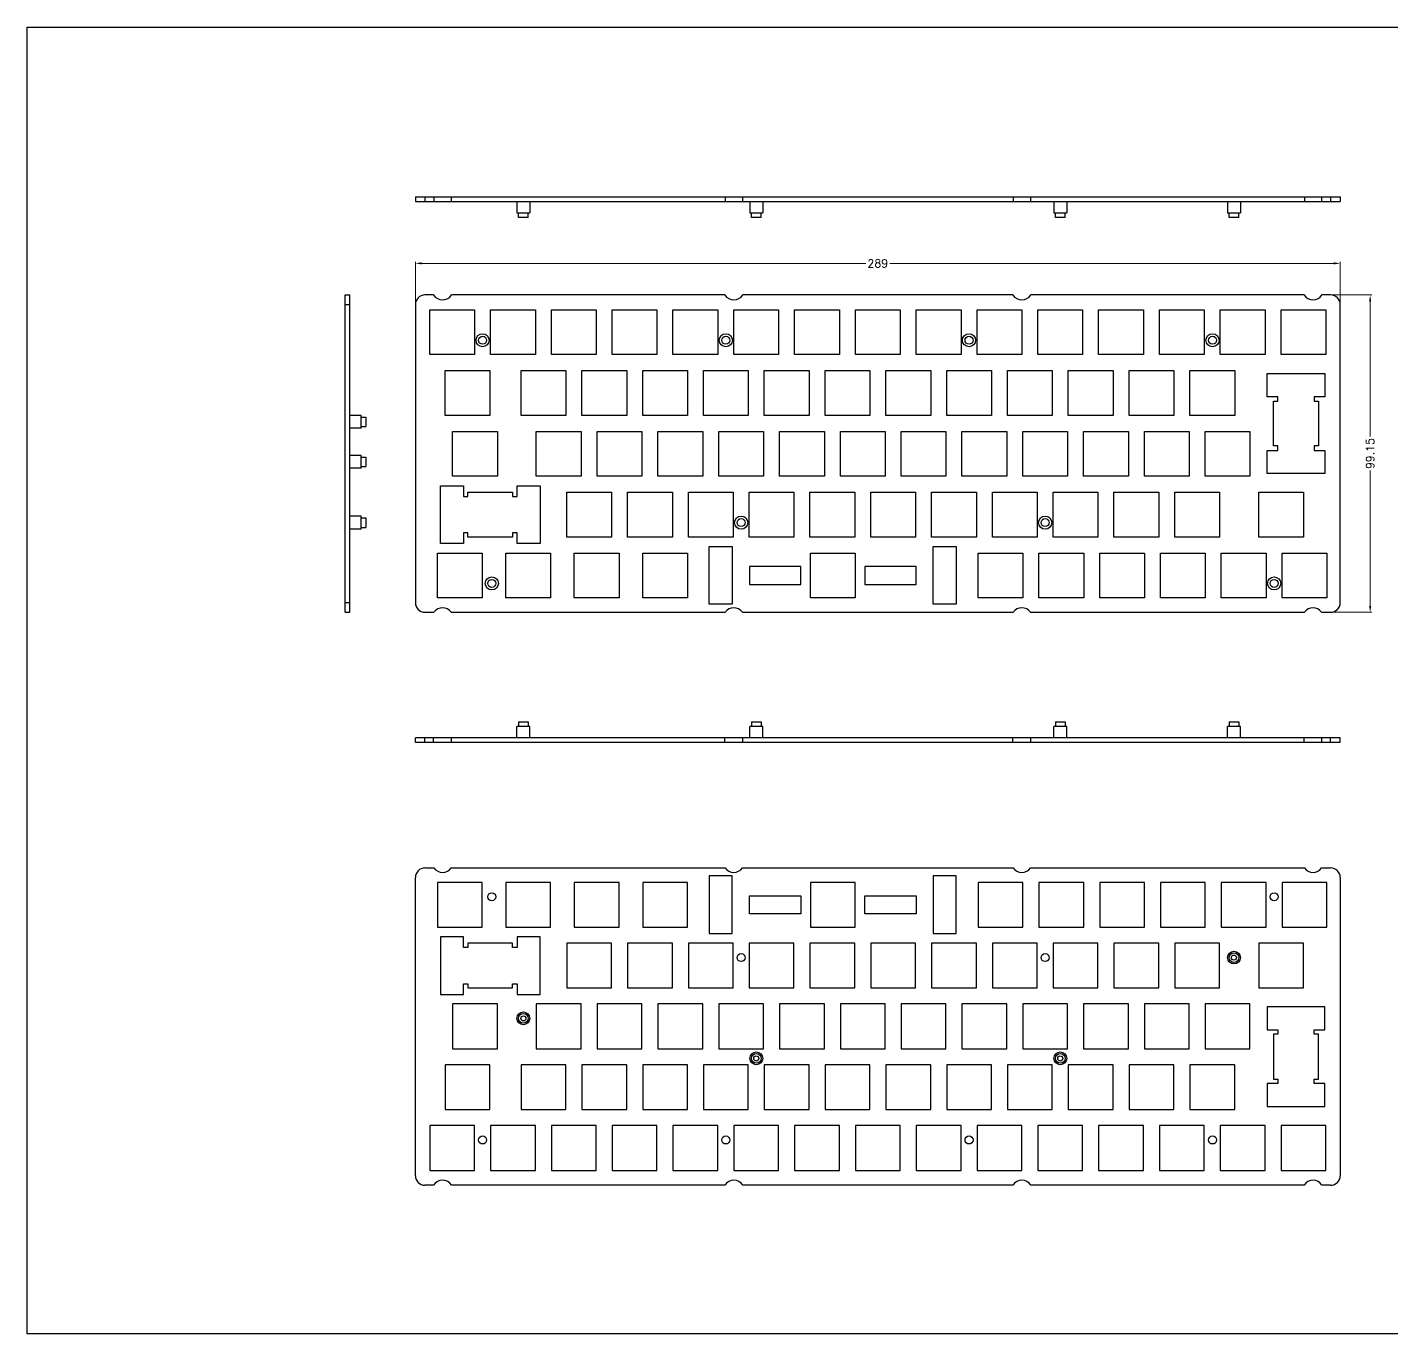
# Model space of a CAD drawing. Header units: millimetres. Extents: x 1341 to 3576, y -414 to 1667.
# Drawn here: x 2232.8 to 2659.2, y -134.3 to 274 of the extents above; entities that cross this region are included whole.
import ezdxf

# ---------------------------------------------------------------- set-up
doc = ezdxf.new("R2010")
doc.units = ezdxf.units.MM
doc.layers.add('dim', color=82, linetype='Continuous', lineweight=9)
doc.styles.add('ROMANC', font='romanc.shx', dxfattribs={"bigfont": 'gbcbig.shx'})
doc.dimstyles.new('YanXiu', dxfattribs={"dimtxt": 2.5, "dimasz": 2.2, "dimexe": 0.66, "dimexo": 0.66, "dimgap": 0.66, "dimtad": 0, "dimdsep": 46, "dimtxsty": 'ROMANC', "dimcen": 0, "dimclrd": 256, "dimclre": 131, "dimclrt": 42, "dimazin": 2, "dimtfac": 1, "dimtofl": 0, "dimtmove": 0, "dimatfit": 3, "dimfxl": 1, "dimlwd": 5, "dimlwe": 5, "dimarcsym": 0})

# ---------------------------------------------------------------- blocks, each defined once
blk = doc.blocks.new('*D22')
at = {"layer": 'Defpoints', "color": 0}
for p in [(2643.11, 200.22), (2354.11, 187.34), (2643.11, 187.34)]:
    blk.add_point(p, dxfattribs=at)
at = {"layer": 'dim', "color": 131, "lineweight": 5}
for p, q in [((2354.11, 187.84), (2354.11, 200.72)), ((2643.11, 187.84), (2643.11, 200.72))]:
    blk.add_line(p, q, dxfattribs=at)
at = {"layer": 'dim', "lineweight": 5}
for p, q in [((2356.11, 200.22), (2494.9, 200.22)), ((2641.11, 200.22), (2502.33, 200.22))]:
    blk.add_line(p, q, dxfattribs=at)
at = {"layer": 'dim'}
for points in [[(2356.11, 200.55), (2356.11, 199.89), (2354.11, 200.22)], [(2641.11, 200.55), (2641.11, 199.89), (2643.11, 200.22)]]:
    blk.add_solid(points, dxfattribs=at)
at = {"layer": 'dim', "color": 42, "insert": (2498.61, 200.22), "char_height": 2.5, "attachment_point": 5, "style": 'ROMANC'}
blk.add_mtext('289', dxfattribs=at)
blk = doc.blocks.new('*D23')
at = {"layer": 'Defpoints', "color": 0}
for p in [(2640.11, 190.34), (2640.11, 91.19), (2652.47, 91.19)]:
    blk.add_point(p, dxfattribs=at)
at = {"layer": 'dim', "color": 131, "lineweight": 5}
for p, q in [((2640.61, 190.34), (2652.97, 190.34)), ((2640.61, 91.19), (2652.97, 91.19))]:
    blk.add_line(p, q, dxfattribs=at)
at = {"layer": 'dim', "lineweight": 5}
for p, q in [((2652.47, 188.34), (2652.47, 146.09)), ((2652.47, 93.19), (2652.47, 135.45))]:
    blk.add_line(p, q, dxfattribs=at)
at = {"layer": 'dim'}
for points in [[(2652.13, 188.34), (2652.8, 188.34), (2652.47, 190.34)], [(2652.13, 93.19), (2652.8, 93.19), (2652.47, 91.19)]]:
    blk.add_solid(points, dxfattribs=at)
at = {"layer": 'dim', "color": 42, "insert": (2652.47, 140.77), "char_height": 2.5, "attachment_point": 5, "rotation": 90, "style": 'ROMANC'}
blk.add_mtext('99.15', dxfattribs=at)

msp = doc.modelspace()

# ---------------------------------------------------------------- linework, layer by layer
at = {"color": 7, "linetype": 'Continuous'}
for p, q in [((2354.114, 221.001), (2354.114, 219.501)), ((2354.114, 221.001), (2643.114, 221.001)), ((2354.114, 219.501), (2643.114, 219.501)), ((2357.114, 221.001), (2357.114, 219.501)), ((2359.916, 221.001), (2359.916, 219.501)), ((2365.313, 221.001), (2365.313, 219.501)), ((2385.859, 219.501), (2385.859, 216.001)), ((2389.859, 219.501), (2389.859, 216.001)), ((2450.916, 221.001), (2450.916, 219.501)), ((2456.313, 221.001), (2456.313, 219.501)), ((2458.644, 219.501), (2458.644, 216.001)), ((2462.644, 219.501), (2462.644, 216.001)), ((2540.916, 221.001), (2540.916, 219.501)), ((2546.313, 221.001), (2546.313, 219.501)), ((2553.644, 219.501), (2553.644, 216.001)), ((2557.644, 219.501), (2557.644, 216.001)), ((2607.909, 219.501), (2607.909, 216.001)), ((2611.909, 219.501), (2611.909, 216.001)), ((2631.916, 221.001), (2631.916, 219.501)), ((2637.313, 221.001), (2637.313, 219.501)), ((2640.114, 221.001), (2640.114, 219.501)), ((2643.114, 221.001), (2643.114, 219.501)), ((2385.859, 216.001), (2389.859, 216.001)), ((2386.359, 214.501), (2386.359, 216.001)), ((2389.359, 214.501), (2386.359, 214.501)), ((2389.359, 214.501), (2389.359, 216.001)), ((2458.644, 216.001), (2462.644, 216.001)), ((2459.144, 214.501), (2459.144, 216.001)), ((2462.144, 214.501), (2459.144, 214.501)), ((2462.144, 214.501), (2462.144, 216.001)), ((2553.644, 216.001), (2557.644, 216.001)), ((2554.144, 214.501), (2554.144, 216.001)), ((2557.144, 214.501), (2554.144, 214.501)), ((2557.144, 214.501), (2557.144, 216.001)), ((2607.909, 216.001), (2611.909, 216.001)), ((2608.409, 214.501), (2608.409, 216.001)), ((2611.409, 214.501), (2608.409, 214.501)), ((2611.409, 214.501), (2611.409, 216.001)), ((2332.134, 91.193), (2332.134, 190.343)), ((2332.134, 190.343), (2333.634, 190.343)), ((2333.634, 91.193), (2333.634, 190.343)), ((2359.817, 190.343), (2357.114, 190.343)), ((2450.817, 190.343), (2365.412, 190.343)), ((2540.817, 190.343), (2456.412, 190.343)), ((2631.817, 190.343), (2546.412, 190.343)), ((2640.114, 190.343), (2637.412, 190.343)), ((2332.134, 187.343), (2333.634, 187.343)), ((2354.114, 187.343), (2354.114, 94.193)), ((2358.614, 171.693), (2358.614, 185.693)), ((2358.614, 185.693), (2372.614, 185.693)), ((2372.614, 185.693), (2372.614, 171.693)), ((2377.614, 171.693), (2377.614, 185.693)), ((2377.614, 185.693), (2391.614, 185.693)), ((2391.614, 185.693), (2391.614, 171.693)), ((2396.614, 171.693), (2396.614, 185.693)), ((2396.614, 185.693), (2410.614, 185.693)), ((2410.614, 185.693), (2410.614, 171.693)), ((2415.614, 171.693), (2415.614, 185.693)), ((2415.614, 185.693), (2429.614, 185.693)), ((2429.614, 185.693), (2429.614, 171.693)), ((2434.614, 171.693), (2434.614, 185.693)), ((2434.614, 185.693), (2448.614, 185.693)), ((2448.614, 185.693), (2448.614, 171.693)), ((2453.614, 171.693), (2453.614, 185.693)), ((2453.614, 185.693), (2467.614, 185.693)), ((2467.614, 185.693), (2467.614, 171.693)), ((2472.614, 171.693), (2472.614, 185.693)), ((2472.614, 185.693), (2486.614, 185.693)), ((2486.614, 185.693), (2486.614, 171.693)), ((2491.614, 171.693), (2491.614, 185.693)), ((2491.614, 185.693), (2505.614, 185.693)), ((2505.614, 185.693), (2505.614, 171.693)), ((2510.614, 171.693), (2510.614, 185.693)), ((2510.614, 185.693), (2524.614, 185.693)), ((2524.614, 185.693), (2524.614, 171.693)), ((2529.614, 171.693), (2529.614, 185.693)), ((2529.614, 185.693), (2543.614, 185.693)), ((2543.614, 185.693), (2543.614, 171.693)), ((2548.614, 171.693), (2548.614, 185.693)), ((2548.614, 185.693), (2562.614, 185.693)), ((2562.614, 185.693), (2562.614, 171.693)), ((2567.614, 185.693), (2581.614, 185.693)), ((2567.614, 171.693), (2567.614, 185.693)), ((2581.614, 185.693), (2581.614, 171.693)), ((2586.614, 185.693), (2600.614, 185.693)), ((2586.614, 171.693), (2586.614, 185.693)), ((2600.614, 185.693), (2600.614, 171.693)), ((2605.614, 185.693), (2619.614, 185.693)), ((2605.614, 171.693), (2605.614, 185.693)), ((2619.614, 185.693), (2619.614, 171.693)), ((2624.614, 185.693), (2638.614, 185.693)), ((2624.614, 171.693), (2624.614, 185.693)), ((2638.614, 185.693), (2638.614, 171.693)), ((2643.114, 94.193), (2643.114, 187.343)), ((2372.614, 171.693), (2358.614, 171.693)), ((2391.614, 171.693), (2377.614, 171.693)), ((2410.614, 171.693), (2396.614, 171.693)), ((2429.614, 171.693), (2415.614, 171.693)), ((2448.614, 171.693), (2434.614, 171.693)), ((2467.614, 171.693), (2453.614, 171.693)), ((2486.614, 171.693), (2472.614, 171.693)), ((2505.614, 171.693), (2491.614, 171.693)), ((2524.614, 171.693), (2510.614, 171.693)), ((2543.614, 171.693), (2529.614, 171.693)), ((2562.614, 171.693), (2548.614, 171.693)), ((2581.614, 171.693), (2567.614, 171.693)), ((2600.614, 171.693), (2586.614, 171.693)), ((2619.614, 171.693), (2605.614, 171.693)), ((2638.614, 171.693), (2624.614, 171.693)), ((2363.379, 152.693), (2363.379, 166.693)), ((2363.379, 166.693), (2377.379, 166.693)), ((2377.379, 166.693), (2377.379, 152.693)), ((2387.144, 152.693), (2387.144, 166.693)), ((2387.144, 166.693), (2401.144, 166.693)), ((2401.144, 166.693), (2401.144, 152.693)), ((2406.144, 152.693), (2406.144, 166.693)), ((2406.144, 166.693), (2420.144, 166.693)), ((2420.144, 166.693), (2420.144, 152.693)), ((2425.144, 152.693), (2425.144, 166.693)), ((2425.144, 166.693), (2439.144, 166.693)), ((2439.144, 166.693), (2439.144, 152.693)), ((2444.144, 152.693), (2444.144, 166.693)), ((2444.144, 166.693), (2458.144, 166.693)), ((2458.144, 166.693), (2458.144, 152.693)), ((2463.144, 152.693), (2463.144, 166.693)), ((2463.144, 166.693), (2477.144, 166.693)), ((2477.144, 166.693), (2477.144, 152.693)), ((2482.144, 152.693), (2482.144, 166.693)), ((2482.144, 166.693), (2496.144, 166.693)), ((2496.144, 166.693), (2496.144, 152.693)), ((2501.144, 152.693), (2501.144, 166.693)), ((2501.144, 166.693), (2515.144, 166.693)), ((2515.144, 166.693), (2515.144, 152.693)), ((2520.144, 152.693), (2520.144, 166.693)), ((2520.144, 166.693), (2534.144, 166.693)), ((2534.144, 166.693), (2534.144, 152.693)), ((2539.144, 166.693), (2553.144, 166.693)), ((2539.144, 152.693), (2539.144, 166.693)), ((2553.144, 166.693), (2553.144, 152.693)), ((2558.144, 166.693), (2572.144, 166.693)), ((2558.144, 152.693), (2558.144, 166.693)), ((2572.144, 166.693), (2572.144, 152.693)), ((2577.144, 166.693), (2591.144, 166.693)), ((2577.144, 152.693), (2577.144, 166.693)), ((2591.144, 166.693), (2591.144, 152.693)), ((2596.144, 166.693), (2610.144, 166.693)), ((2596.144, 152.693), (2596.144, 166.693)), ((2610.144, 166.693), (2610.144, 152.693)), ((2620.299, 165.753), (2638.299, 165.753)), ((2620.299, 158.553), (2620.299, 165.753)), ((2638.299, 165.753), (2638.299, 158.553)), ((2623.599, 158.553), (2620.299, 158.553)), ((2623.599, 157.153), (2623.599, 158.553)), ((2638.299, 158.553), (2634.999, 158.553)), ((2634.999, 158.553), (2634.999, 157.153)), ((2622.299, 157.153), (2623.599, 157.153)), ((2622.299, 143.153), (2622.299, 157.153)), ((2634.999, 157.153), (2636.299, 157.153)), ((2636.299, 157.153), (2636.299, 143.153)), ((2337.134, 152.693), (2333.634, 152.693)), ((2337.134, 148.694), (2337.134, 152.693)), ((2337.134, 152.193), (2338.634, 152.193)), ((2338.634, 152.193), (2338.634, 149.193)), ((2377.379, 152.693), (2363.379, 152.693)), ((2401.144, 152.693), (2387.144, 152.693)), ((2420.144, 152.693), (2406.144, 152.693)), ((2439.144, 152.693), (2425.144, 152.693)), ((2458.144, 152.693), (2444.144, 152.693)), ((2477.144, 152.693), (2463.144, 152.693)), ((2496.144, 152.693), (2482.144, 152.693)), ((2515.144, 152.693), (2501.144, 152.693)), ((2534.144, 152.693), (2520.144, 152.693)), ((2553.144, 152.693), (2539.144, 152.693)), ((2572.144, 152.693), (2558.144, 152.693)), ((2591.144, 152.693), (2577.144, 152.693)), ((2610.144, 152.693), (2596.144, 152.693)), ((2337.134, 148.693), (2333.634, 148.693)), ((2337.134, 149.193), (2338.634, 149.193)), ((2365.764, 133.693), (2365.764, 147.693)), ((2365.764, 147.693), (2379.764, 147.693)), ((2379.764, 147.693), (2379.764, 133.693)), ((2391.909, 133.693), (2391.909, 147.693)), ((2391.909, 147.693), (2405.909, 147.693)), ((2405.909, 147.693), (2405.909, 133.693)), ((2410.909, 133.693), (2410.909, 147.693)), ((2410.909, 147.693), (2424.909, 147.693)), ((2424.909, 147.693), (2424.909, 133.693)), ((2429.909, 133.693), (2429.909, 147.693)), ((2429.909, 147.693), (2443.909, 147.693)), ((2443.909, 147.693), (2443.909, 133.693)), ((2448.909, 133.693), (2448.909, 147.693)), ((2448.909, 147.693), (2462.909, 147.693)), ((2462.909, 147.693), (2462.909, 133.693)), ((2467.909, 133.693), (2467.909, 147.693)), ((2467.909, 147.693), (2481.909, 147.693)), ((2481.909, 147.693), (2481.909, 133.693)), ((2486.909, 133.693), (2486.909, 147.693)), ((2486.909, 147.693), (2500.909, 147.693)), ((2500.909, 147.693), (2500.909, 133.693)), ((2505.909, 133.693), (2505.909, 147.693)), ((2505.909, 147.693), (2519.909, 147.693)), ((2519.909, 147.693), (2519.909, 133.693)), ((2524.909, 147.693), (2538.909, 147.693)), ((2524.909, 133.693), (2524.909, 147.693)), ((2538.909, 147.693), (2538.909, 133.693)), ((2543.909, 147.693), (2557.909, 147.693)), ((2543.909, 133.693), (2543.909, 147.693)), ((2557.909, 147.693), (2557.909, 133.693)), ((2562.909, 147.693), (2576.909, 147.693)), ((2562.909, 133.693), (2562.909, 147.693)), ((2576.909, 147.693), (2576.909, 133.693)), ((2581.909, 147.693), (2595.909, 147.693)), ((2581.909, 133.693), (2581.909, 147.693)), ((2595.909, 147.693), (2595.909, 133.693)), ((2600.909, 147.693), (2614.909, 147.693)), ((2600.909, 133.693), (2600.909, 147.693)), ((2614.909, 147.693), (2614.909, 133.693)), ((2620.299, 141.753), (2623.599, 141.753)), ((2620.299, 134.553), (2620.299, 141.753)), ((2623.599, 143.153), (2622.299, 143.153)), ((2623.599, 141.753), (2623.599, 143.153)), ((2636.299, 143.153), (2634.999, 143.153)), ((2634.999, 143.153), (2634.999, 141.753)), ((2634.999, 141.753), (2638.299, 141.753)), ((2638.299, 141.753), (2638.299, 134.553)), ((2337.134, 140.193), (2333.634, 140.193)), ((2337.134, 136.194), (2337.134, 140.193)), ((2337.134, 139.693), (2338.634, 139.693)), ((2337.134, 136.693), (2338.634, 136.693)), ((2338.634, 139.693), (2338.634, 136.693)), ((2337.134, 136.193), (2333.634, 136.193)), ((2379.764, 133.693), (2365.764, 133.693)), ((2405.909, 133.693), (2391.909, 133.693)), ((2424.909, 133.693), (2410.909, 133.693)), ((2443.909, 133.693), (2429.909, 133.693)), ((2462.909, 133.693), (2448.909, 133.693)), ((2481.909, 133.693), (2467.909, 133.693)), ((2500.909, 133.693), (2486.909, 133.693)), ((2519.909, 133.693), (2505.909, 133.693)), ((2538.909, 133.693), (2524.909, 133.693)), ((2557.909, 133.693), (2543.909, 133.693)), ((2576.909, 133.693), (2562.909, 133.693)), ((2595.909, 133.693), (2581.909, 133.693)), ((2614.909, 133.693), (2600.909, 133.693)), ((2638.299, 134.553), (2620.299, 134.553)), ((2361.914, 112.693), (2361.914, 130.693)), ((2361.914, 130.693), (2369.114, 130.693)), ((2369.114, 130.693), (2369.114, 127.393)), ((2370.514, 127.393), (2370.514, 128.693)), ((2370.514, 128.693), (2384.514, 128.693)), ((2384.514, 128.693), (2384.514, 127.393)), ((2385.914, 127.393), (2385.914, 130.693)), ((2385.914, 130.693), (2393.114, 130.693)), ((2393.114, 130.693), (2393.114, 112.693)), ((2401.419, 114.693), (2401.419, 128.693)), ((2401.419, 128.693), (2415.419, 128.693)), ((2415.419, 128.693), (2415.419, 114.693)), ((2420.419, 114.693), (2420.419, 128.693)), ((2420.419, 128.693), (2434.419, 128.693)), ((2434.419, 128.693), (2434.419, 114.693)), ((2439.419, 114.693), (2439.419, 128.693)), ((2439.419, 128.693), (2453.419, 128.693)), ((2453.419, 128.693), (2453.419, 114.693)), ((2458.419, 114.693), (2458.419, 128.693)), ((2458.419, 128.693), (2472.419, 128.693)), ((2472.419, 128.693), (2472.419, 114.693)), ((2477.419, 114.693), (2477.419, 128.693)), ((2477.419, 128.693), (2491.419, 128.693)), ((2491.419, 128.693), (2491.419, 114.693)), ((2496.419, 128.693), (2510.419, 128.693)), ((2496.419, 114.693), (2496.419, 128.693)), ((2510.419, 128.693), (2510.419, 114.693)), ((2515.419, 128.693), (2529.419, 128.693)), ((2515.419, 114.693), (2515.419, 128.693)), ((2529.419, 128.693), (2529.419, 114.693)), ((2534.419, 128.693), (2548.419, 128.693)), ((2534.419, 114.693), (2534.419, 128.693)), ((2548.419, 128.693), (2548.419, 114.693)), ((2553.419, 128.693), (2567.419, 128.693)), ((2553.419, 114.693), (2553.419, 128.693)), ((2567.419, 128.693), (2567.419, 114.693)), ((2572.419, 128.693), (2586.419, 128.693)), ((2572.419, 114.693), (2572.419, 128.693)), ((2586.419, 128.693), (2586.419, 114.693)), ((2591.419, 128.693), (2605.419, 128.693)), ((2591.419, 114.693), (2591.419, 128.693)), ((2605.419, 128.693), (2605.419, 114.693)), ((2617.669, 128.693), (2631.669, 128.693)), ((2617.669, 114.693), (2617.669, 128.693)), ((2631.669, 128.693), (2631.669, 114.693)), ((2369.114, 127.393), (2370.514, 127.393)), ((2384.514, 127.393), (2385.914, 127.393)), ((2337.134, 121.193), (2333.634, 121.193)), ((2337.134, 117.194), (2337.134, 121.193)), ((2337.134, 120.693), (2338.634, 120.693)), ((2338.634, 120.693), (2338.634, 117.693)), ((2337.134, 117.193), (2333.634, 117.193)), ((2337.134, 117.693), (2338.634, 117.693)), ((2369.114, 115.993), (2369.114, 112.693)), ((2370.514, 115.993), (2369.114, 115.993)), ((2370.514, 114.693), (2370.514, 115.993)), ((2384.514, 115.993), (2384.514, 114.693)), ((2385.914, 115.993), (2384.514, 115.993)), ((2385.914, 112.693), (2385.914, 115.993)), ((2369.114, 112.693), (2361.914, 112.693)), ((2384.514, 114.693), (2370.514, 114.693)), ((2393.114, 112.693), (2385.914, 112.693)), ((2415.419, 114.693), (2401.419, 114.693)), ((2434.419, 114.693), (2420.419, 114.693)), ((2453.419, 114.693), (2439.419, 114.693)), ((2445.954, 93.693), (2445.954, 111.693)), ((2445.954, 111.693), (2453.154, 111.693)), ((2453.154, 111.693), (2453.154, 93.693)), ((2472.419, 114.693), (2458.419, 114.693)), ((2491.419, 114.693), (2477.419, 114.693)), ((2510.419, 114.693), (2496.419, 114.693)), ((2529.419, 114.693), (2515.419, 114.693)), ((2515.954, 111.693), (2523.154, 111.693)), ((2515.954, 93.693), (2515.954, 111.693)), ((2523.154, 111.693), (2523.154, 93.693)), ((2548.419, 114.693), (2534.419, 114.693)), ((2567.419, 114.693), (2553.419, 114.693)), ((2586.419, 114.693), (2572.419, 114.693)), ((2605.419, 114.693), (2591.419, 114.693)), ((2631.669, 114.693), (2617.669, 114.693)), ((2360.984, 95.693), (2360.984, 109.693)), ((2360.984, 109.693), (2374.984, 109.693)), ((2374.984, 109.693), (2374.984, 95.693)), ((2382.374, 95.693), (2382.374, 109.693)), ((2382.374, 109.693), (2396.374, 109.693)), ((2396.374, 109.693), (2396.374, 95.693)), ((2403.764, 95.693), (2403.764, 109.693)), ((2403.764, 109.693), (2417.764, 109.693)), ((2417.764, 109.693), (2417.764, 95.693)), ((2425.154, 95.693), (2425.154, 109.693)), ((2425.154, 109.693), (2439.154, 109.693)), ((2439.154, 109.693), (2439.154, 95.693)), ((2477.554, 109.693), (2491.554, 109.693)), ((2477.554, 95.693), (2477.554, 109.693)), ((2491.554, 109.693), (2491.554, 95.693)), ((2529.954, 109.693), (2543.954, 109.693)), ((2529.954, 95.693), (2529.954, 109.693)), ((2543.954, 109.693), (2543.954, 95.693)), ((2548.954, 109.693), (2562.954, 109.693)), ((2548.954, 95.693), (2548.954, 109.693)), ((2562.954, 109.693), (2562.954, 95.693)), ((2567.954, 109.693), (2581.954, 109.693)), ((2567.954, 95.693), (2567.954, 109.693)), ((2581.954, 109.693), (2581.954, 95.693)), ((2586.954, 109.693), (2600.954, 109.693)), ((2586.954, 95.693), (2586.954, 109.693)), ((2600.954, 109.693), (2600.954, 95.693)), ((2605.954, 109.693), (2619.954, 109.693)), ((2605.954, 95.693), (2605.954, 109.693)), ((2619.954, 109.693), (2619.954, 95.693)), ((2624.954, 109.693), (2638.954, 109.693)), ((2624.954, 95.693), (2624.954, 109.693)), ((2638.954, 109.693), (2638.954, 95.693)), ((2458.554, 105.493), (2458.554, 99.893)), ((2474.554, 105.493), (2458.554, 105.493)), ((2474.554, 99.893), (2474.554, 105.493)), ((2510.554, 105.493), (2494.554, 105.493)), ((2494.554, 105.493), (2494.554, 99.893)), ((2510.554, 99.893), (2510.554, 105.493)), ((2458.554, 99.893), (2474.554, 99.893)), ((2494.554, 99.893), (2510.554, 99.893)), ((2332.134, 94.193), (2333.634, 94.193)), ((2374.984, 95.693), (2360.984, 95.693)), ((2396.374, 95.693), (2382.374, 95.693)), ((2417.764, 95.693), (2403.764, 95.693)), ((2439.154, 95.693), (2425.154, 95.693)), ((2491.554, 95.693), (2477.554, 95.693)), ((2543.954, 95.693), (2529.954, 95.693)), ((2562.954, 95.693), (2548.954, 95.693)), ((2581.954, 95.693), (2567.954, 95.693)), ((2600.954, 95.693), (2586.954, 95.693)), ((2619.954, 95.693), (2605.954, 95.693)), ((2638.954, 95.693), (2624.954, 95.693)), ((2332.134, 91.193), (2333.634, 91.193)), ((2357.114, 91.193), (2359.916, 91.193)), ((2365.313, 91.193), (2450.916, 91.193)), ((2453.154, 93.693), (2445.954, 93.693)), ((2456.313, 91.193), (2540.916, 91.193)), ((2523.154, 93.693), (2515.954, 93.693)), ((2546.313, 91.193), (2631.916, 91.193)), ((2637.313, 91.193), (2640.114, 91.193)), ((2385.859, 51.987), (2385.859, 55.487)), ((2389.859, 55.487), (2385.859, 55.487)), ((2386.359, 56.987), (2386.359, 55.487)), ((2386.359, 56.987), (2389.359, 56.987)), ((2389.359, 56.987), (2389.359, 55.487)), ((2389.859, 51.987), (2389.859, 55.487)), ((2458.644, 51.987), (2458.644, 55.487)), ((2462.644, 55.487), (2458.644, 55.487)), ((2459.144, 56.987), (2459.144, 55.487)), ((2459.144, 56.987), (2462.144, 56.987)), ((2462.144, 56.987), (2462.144, 55.487)), ((2462.644, 51.987), (2462.644, 55.487)), ((2557.644, 55.487), (2553.644, 55.487)), ((2553.644, 51.987), (2553.644, 55.487)), ((2554.144, 56.987), (2557.144, 56.987)), ((2554.144, 56.987), (2554.144, 55.487)), ((2557.144, 56.987), (2557.144, 55.487)), ((2557.644, 51.987), (2557.644, 55.487)), ((2611.909, 55.487), (2607.909, 55.487)), ((2607.909, 51.987), (2607.909, 55.487)), ((2608.409, 56.987), (2611.409, 56.987)), ((2608.409, 56.987), (2608.409, 55.487)), ((2611.409, 56.987), (2611.409, 55.487)), ((2611.909, 51.987), (2611.909, 55.487)), ((2354.114, 50.487), (2354.114, 51.987)), ((2643.114, 51.987), (2354.114, 51.987)), ((2357.114, 50.487), (2357.114, 51.987)), ((2359.817, 50.487), (2359.817, 51.987)), ((2365.412, 50.487), (2365.412, 51.987)), ((2450.817, 50.487), (2450.817, 51.987)), ((2456.412, 50.487), (2456.412, 51.987)), ((2540.817, 50.487), (2540.817, 51.987)), ((2546.412, 50.487), (2546.412, 51.987)), ((2631.817, 50.487), (2631.817, 51.987)), ((2637.412, 50.487), (2637.412, 51.987)), ((2640.114, 50.487), (2640.114, 51.987)), ((2643.114, 50.487), (2643.114, 51.987)), ((2643.114, 50.487), (2354.114, 50.487)), ((2357.114, 11.269), (2359.916, 11.269)), ((2365.313, 11.269), (2450.916, 11.269)), ((2445.954, 8.769), (2445.954, -9.231)), ((2453.154, 8.769), (2445.954, 8.769)), ((2453.154, -9.231), (2453.154, 8.769)), ((2456.313, 11.269), (2540.916, 11.269)), ((2515.954, 8.769), (2515.954, -9.231)), ((2523.154, 8.769), (2515.954, 8.769)), ((2523.154, -9.231), (2523.154, 8.769)), ((2546.313, 11.269), (2631.916, 11.269)), ((2637.313, 11.269), (2640.114, 11.269)), ((2354.114, -84.881), (2354.114, 8.269)), ((2360.984, 6.769), (2360.984, -7.231)), ((2374.984, 6.769), (2360.984, 6.769)), ((2374.984, -7.231), (2374.984, 6.769)), ((2382.374, 6.769), (2382.374, -7.231)), ((2396.374, 6.769), (2382.374, 6.769)), ((2396.374, -7.231), (2396.374, 6.769)), ((2403.764, 6.769), (2403.764, -7.231)), ((2417.764, 6.769), (2403.764, 6.769)), ((2417.764, -7.231), (2417.764, 6.769)), ((2425.154, 6.769), (2425.154, -7.231)), ((2439.154, 6.769), (2425.154, 6.769)), ((2439.154, -7.231), (2439.154, 6.769)), ((2477.554, 6.769), (2477.554, -7.231)), ((2491.554, 6.769), (2477.554, 6.769)), ((2491.554, -7.231), (2491.554, 6.769)), ((2529.954, 6.769), (2529.954, -7.231)), ((2543.954, 6.769), (2529.954, 6.769)), ((2543.954, -7.231), (2543.954, 6.769)), ((2548.954, 6.769), (2548.954, -7.231)), ((2562.954, 6.769), (2548.954, 6.769)), ((2562.954, -7.231), (2562.954, 6.769)), ((2581.954, 6.769), (2567.954, 6.769)), ((2567.954, 6.769), (2567.954, -7.231)), ((2581.954, -7.231), (2581.954, 6.769)), ((2600.954, 6.769), (2586.954, 6.769)), ((2586.954, 6.769), (2586.954, -7.231)), ((2600.954, -7.231), (2600.954, 6.769)), ((2619.954, 6.769), (2605.954, 6.769)), ((2605.954, 6.769), (2605.954, -7.231)), ((2619.954, -7.231), (2619.954, 6.769)), ((2638.954, 6.769), (2624.954, 6.769)), ((2624.954, 6.769), (2624.954, -7.231)), ((2638.954, -7.231), (2638.954, 6.769)), ((2643.114, 8.269), (2643.114, -84.881)), ((2458.554, -3.031), (2458.554, 2.569)), ((2458.554, 2.569), (2474.554, 2.569)), ((2474.554, 2.569), (2474.554, -3.031)), ((2494.554, -3.031), (2494.554, 2.569)), ((2494.554, 2.569), (2510.554, 2.569)), ((2510.554, 2.569), (2510.554, -3.031)), ((2474.554, -3.031), (2458.554, -3.031)), ((2510.554, -3.031), (2494.554, -3.031)), ((2360.984, -7.231), (2374.984, -7.231)), ((2382.374, -7.231), (2396.374, -7.231)), ((2403.764, -7.231), (2417.764, -7.231)), ((2425.154, -7.231), (2439.154, -7.231)), ((2477.554, -7.231), (2491.554, -7.231)), ((2529.954, -7.231), (2543.954, -7.231)), ((2548.954, -7.231), (2562.954, -7.231)), ((2567.954, -7.231), (2581.954, -7.231)), ((2586.954, -7.231), (2600.954, -7.231)), ((2605.954, -7.231), (2619.954, -7.231)), ((2624.954, -7.231), (2638.954, -7.231)), ((2361.914, -10.231), (2361.914, -28.231)), ((2369.114, -10.231), (2361.914, -10.231)), ((2369.114, -13.531), (2369.114, -10.231)), ((2370.514, -12.231), (2370.514, -13.531)), ((2384.514, -12.231), (2370.514, -12.231)), ((2384.514, -13.531), (2384.514, -12.231)), ((2385.914, -10.231), (2385.914, -13.531)), ((2393.114, -10.231), (2385.914, -10.231)), ((2393.114, -28.231), (2393.114, -10.231)), ((2401.419, -12.231), (2401.419, -26.231)), ((2415.419, -12.231), (2401.419, -12.231)), ((2415.419, -26.231), (2415.419, -12.231)), ((2420.419, -12.231), (2420.419, -26.231)), ((2434.419, -12.231), (2420.419, -12.231)), ((2434.419, -26.231), (2434.419, -12.231)), ((2439.419, -12.231), (2439.419, -26.231)), ((2453.419, -12.231), (2439.419, -12.231)), ((2445.954, -9.231), (2453.154, -9.231)), ((2453.419, -26.231), (2453.419, -12.231)), ((2458.419, -12.231), (2458.419, -26.231)), ((2472.419, -12.231), (2458.419, -12.231)), ((2472.419, -26.231), (2472.419, -12.231)), ((2477.419, -12.231), (2477.419, -26.231)), ((2491.419, -12.231), (2477.419, -12.231)), ((2491.419, -26.231), (2491.419, -12.231)), ((2496.419, -12.231), (2496.419, -26.231)), ((2510.419, -12.231), (2496.419, -12.231)), ((2510.419, -26.231), (2510.419, -12.231)), ((2515.419, -12.231), (2515.419, -26.231)), ((2529.419, -12.231), (2515.419, -12.231)), ((2515.954, -9.231), (2523.154, -9.231)), ((2529.419, -26.231), (2529.419, -12.231)), ((2548.419, -12.231), (2534.419, -12.231)), ((2534.419, -12.231), (2534.419, -26.231)), ((2548.419, -26.231), (2548.419, -12.231)), ((2567.419, -12.231), (2553.419, -12.231)), ((2553.419, -12.231), (2553.419, -26.231)), ((2567.419, -26.231), (2567.419, -12.231)), ((2586.419, -12.231), (2572.419, -12.231)), ((2572.419, -12.231), (2572.419, -26.231)), ((2586.419, -26.231), (2586.419, -12.231)), ((2605.419, -12.231), (2591.419, -12.231)), ((2591.419, -12.231), (2591.419, -26.231)), ((2605.419, -26.231), (2605.419, -12.231)), ((2631.669, -12.231), (2617.669, -12.231)), ((2617.669, -12.231), (2617.669, -26.231)), ((2631.669, -26.231), (2631.669, -12.231)), ((2370.514, -13.531), (2369.114, -13.531)), ((2385.914, -13.531), (2384.514, -13.531)), ((2369.114, -28.231), (2369.114, -24.931)), ((2369.114, -24.931), (2370.514, -24.931)), ((2370.514, -24.931), (2370.514, -26.231)), ((2384.514, -26.231), (2384.514, -24.931)), ((2384.514, -24.931), (2385.914, -24.931)), ((2385.914, -24.931), (2385.914, -28.231)), ((2361.914, -28.231), (2369.114, -28.231)), ((2370.514, -26.231), (2384.514, -26.231)), ((2385.914, -28.231), (2393.114, -28.231)), ((2401.419, -26.231), (2415.419, -26.231)), ((2420.419, -26.231), (2434.419, -26.231)), ((2439.419, -26.231), (2453.419, -26.231)), ((2458.419, -26.231), (2472.419, -26.231)), ((2477.419, -26.231), (2491.419, -26.231)), ((2496.419, -26.231), (2510.419, -26.231)), ((2515.419, -26.231), (2529.419, -26.231)), ((2534.419, -26.231), (2548.419, -26.231)), ((2553.419, -26.231), (2567.419, -26.231)), ((2572.419, -26.231), (2586.419, -26.231)), ((2591.419, -26.231), (2605.419, -26.231)), ((2617.669, -26.231), (2631.669, -26.231)), ((2365.764, -31.231), (2365.764, -45.231)), ((2379.764, -31.231), (2365.764, -31.231)), ((2379.764, -45.231), (2379.764, -31.231)), ((2391.909, -31.231), (2391.909, -45.231)), ((2405.909, -31.231), (2391.909, -31.231)), ((2405.909, -45.231), (2405.909, -31.231)), ((2410.909, -31.231), (2410.909, -45.231)), ((2424.909, -31.231), (2410.909, -31.231)), ((2424.909, -45.231), (2424.909, -31.231)), ((2429.909, -31.231), (2429.909, -45.231)), ((2443.909, -31.231), (2429.909, -31.231)), ((2443.909, -45.231), (2443.909, -31.231)), ((2448.909, -31.231), (2448.909, -45.231)), ((2462.909, -31.231), (2448.909, -31.231)), ((2462.909, -45.231), (2462.909, -31.231)), ((2467.909, -31.231), (2467.909, -45.231)), ((2481.909, -31.231), (2467.909, -31.231)), ((2481.909, -45.231), (2481.909, -31.231)), ((2486.909, -31.231), (2486.909, -45.231)), ((2500.909, -31.231), (2486.909, -31.231)), ((2500.909, -45.231), (2500.909, -31.231)), ((2505.909, -31.231), (2505.909, -45.231)), ((2519.909, -31.231), (2505.909, -31.231)), ((2519.909, -45.231), (2519.909, -31.231)), ((2538.909, -31.231), (2524.909, -31.231)), ((2524.909, -31.231), (2524.909, -45.231)), ((2538.909, -45.231), (2538.909, -31.231)), ((2557.909, -31.231), (2543.909, -31.231)), ((2543.909, -31.231), (2543.909, -45.231)), ((2557.909, -45.231), (2557.909, -31.231)), ((2576.909, -31.231), (2562.909, -31.231)), ((2562.909, -31.231), (2562.909, -45.231)), ((2576.909, -45.231), (2576.909, -31.231)), ((2595.909, -31.231), (2581.909, -31.231)), ((2581.909, -31.231), (2581.909, -45.231)), ((2595.909, -45.231), (2595.909, -31.231)), ((2614.909, -31.231), (2600.909, -31.231)), ((2600.909, -31.231), (2600.909, -45.231)), ((2614.909, -45.231), (2614.909, -31.231)), ((2638.299, -32.091), (2620.299, -32.091)), ((2620.299, -32.091), (2620.299, -39.291)), ((2638.299, -39.291), (2638.299, -32.091)), ((2620.299, -39.291), (2623.599, -39.291)), ((2623.599, -40.691), (2622.299, -40.691)), ((2622.299, -40.691), (2622.299, -54.691)), ((2623.599, -39.291), (2623.599, -40.691)), ((2634.999, -39.291), (2638.299, -39.291)), ((2634.999, -40.691), (2634.999, -39.291)), ((2636.299, -40.691), (2634.999, -40.691)), ((2636.299, -54.691), (2636.299, -40.691)), ((2365.764, -45.231), (2379.764, -45.231)), ((2391.909, -45.231), (2405.909, -45.231)), ((2410.909, -45.231), (2424.909, -45.231)), ((2429.909, -45.231), (2443.909, -45.231)), ((2448.909, -45.231), (2462.909, -45.231)), ((2467.909, -45.231), (2481.909, -45.231)), ((2486.909, -45.231), (2500.909, -45.231)), ((2505.909, -45.231), (2519.909, -45.231)), ((2524.909, -45.231), (2538.909, -45.231)), ((2543.909, -45.231), (2557.909, -45.231)), ((2562.909, -45.231), (2576.909, -45.231)), ((2581.909, -45.231), (2595.909, -45.231)), ((2600.909, -45.231), (2614.909, -45.231)), ((2363.379, -50.231), (2363.379, -64.231)), ((2377.379, -50.231), (2363.379, -50.231)), ((2377.379, -64.231), (2377.379, -50.231)), ((2387.144, -50.231), (2387.144, -64.231)), ((2401.144, -50.231), (2387.144, -50.231)), ((2401.144, -64.231), (2401.144, -50.231)), ((2406.144, -50.231), (2406.144, -64.231)), ((2420.144, -50.231), (2406.144, -50.231)), ((2420.144, -64.231), (2420.144, -50.231)), ((2425.144, -50.231), (2425.144, -64.231)), ((2439.144, -50.231), (2425.144, -50.231)), ((2439.144, -64.231), (2439.144, -50.231)), ((2444.144, -50.231), (2444.144, -64.231)), ((2458.144, -50.231), (2444.144, -50.231)), ((2458.144, -64.231), (2458.144, -50.231)), ((2463.144, -50.231), (2463.144, -64.231)), ((2477.144, -50.231), (2463.144, -50.231)), ((2477.144, -64.231), (2477.144, -50.231)), ((2482.144, -50.231), (2482.144, -64.231)), ((2496.144, -50.231), (2482.144, -50.231)), ((2496.144, -64.231), (2496.144, -50.231)), ((2515.144, -50.231), (2501.144, -50.231)), ((2501.144, -50.231), (2501.144, -64.231)), ((2515.144, -64.231), (2515.144, -50.231)), ((2534.144, -50.231), (2520.144, -50.231)), ((2520.144, -50.231), (2520.144, -64.231)), ((2534.144, -64.231), (2534.144, -50.231)), ((2553.144, -50.231), (2539.144, -50.231)), ((2539.144, -50.231), (2539.144, -64.231)), ((2553.144, -64.231), (2553.144, -50.231)), ((2572.144, -50.231), (2558.144, -50.231)), ((2558.144, -50.231), (2558.144, -64.231)), ((2572.144, -64.231), (2572.144, -50.231)), ((2591.144, -50.231), (2577.144, -50.231)), ((2577.144, -50.231), (2577.144, -64.231)), ((2591.144, -64.231), (2591.144, -50.231)), ((2610.144, -50.231), (2596.144, -50.231)), ((2596.144, -50.231), (2596.144, -64.231)), ((2610.144, -64.231), (2610.144, -50.231)), ((2622.299, -54.691), (2623.599, -54.691)), ((2623.599, -54.691), (2623.599, -56.091)), ((2634.999, -54.691), (2636.299, -54.691)), ((2634.999, -56.091), (2634.999, -54.691)), ((2623.599, -56.091), (2620.299, -56.091)), ((2620.299, -56.091), (2620.299, -63.291)), ((2638.299, -56.091), (2634.999, -56.091)), ((2638.299, -63.291), (2638.299, -56.091)), ((2620.299, -63.291), (2638.299, -63.291)), ((2363.379, -64.231), (2377.379, -64.231)), ((2387.144, -64.231), (2401.144, -64.231)), ((2406.144, -64.231), (2420.144, -64.231)), ((2425.144, -64.231), (2439.144, -64.231)), ((2444.144, -64.231), (2458.144, -64.231)), ((2463.144, -64.231), (2477.144, -64.231)), ((2482.144, -64.231), (2496.144, -64.231)), ((2501.144, -64.231), (2515.144, -64.231)), ((2520.144, -64.231), (2534.144, -64.231)), ((2539.144, -64.231), (2553.144, -64.231)), ((2558.144, -64.231), (2572.144, -64.231)), ((2577.144, -64.231), (2591.144, -64.231)), ((2596.144, -64.231), (2610.144, -64.231)), ((2358.614, -69.231), (2358.614, -83.231)), ((2372.614, -69.231), (2358.614, -69.231)), ((2372.614, -83.231), (2372.614, -69.231)), ((2377.614, -69.231), (2377.614, -83.231)), ((2391.614, -69.231), (2377.614, -69.231)), ((2391.614, -83.231), (2391.614, -69.231)), ((2396.614, -69.231), (2396.614, -83.231)), ((2410.614, -69.231), (2396.614, -69.231)), ((2410.614, -83.231), (2410.614, -69.231)), ((2415.614, -69.231), (2415.614, -83.231)), ((2429.614, -69.231), (2415.614, -69.231)), ((2429.614, -83.231), (2429.614, -69.231)), ((2434.614, -69.231), (2434.614, -83.231)), ((2448.614, -69.231), (2434.614, -69.231)), ((2448.614, -83.231), (2448.614, -69.231)), ((2453.614, -69.231), (2453.614, -83.231)), ((2467.614, -69.231), (2453.614, -69.231)), ((2467.614, -83.231), (2467.614, -69.231)), ((2486.614, -69.231), (2472.614, -69.231)), ((2472.614, -69.231), (2472.614, -83.231)), ((2486.614, -83.231), (2486.614, -69.231)), ((2505.614, -69.231), (2491.614, -69.231)), ((2491.614, -69.231), (2491.614, -83.231)), ((2505.614, -83.231), (2505.614, -69.231)), ((2524.614, -69.231), (2510.614, -69.231)), ((2510.614, -69.231), (2510.614, -83.231)), ((2524.614, -83.231), (2524.614, -69.231)), ((2543.614, -69.231), (2529.614, -69.231)), ((2529.614, -69.231), (2529.614, -83.231)), ((2543.614, -83.231), (2543.614, -69.231)), ((2562.614, -69.231), (2548.614, -69.231)), ((2548.614, -69.231), (2548.614, -83.231)), ((2562.614, -83.231), (2562.614, -69.231)), ((2581.614, -69.231), (2567.614, -69.231)), ((2567.614, -69.231), (2567.614, -83.231)), ((2581.614, -83.231), (2581.614, -69.231)), ((2600.614, -69.231), (2586.614, -69.231)), ((2586.614, -69.231), (2586.614, -83.231)), ((2600.614, -83.231), (2600.614, -69.231)), ((2619.614, -69.231), (2605.614, -69.231)), ((2605.614, -69.231), (2605.614, -83.231)), ((2619.614, -83.231), (2619.614, -69.231)), ((2638.614, -69.231), (2624.614, -69.231)), ((2624.614, -69.231), (2624.614, -83.231)), ((2638.614, -83.231), (2638.614, -69.231)), ((2358.614, -83.231), (2372.614, -83.231)), ((2377.614, -83.231), (2391.614, -83.231)), ((2396.614, -83.231), (2410.614, -83.231)), ((2415.614, -83.231), (2429.614, -83.231)), ((2434.614, -83.231), (2448.614, -83.231)), ((2453.614, -83.231), (2467.614, -83.231)), ((2472.614, -83.231), (2486.614, -83.231)), ((2491.614, -83.231), (2505.614, -83.231)), ((2510.614, -83.231), (2524.614, -83.231)), ((2529.614, -83.231), (2543.614, -83.231)), ((2548.614, -83.231), (2562.614, -83.231)), ((2567.614, -83.231), (2581.614, -83.231)), ((2586.614, -83.231), (2600.614, -83.231)), ((2605.614, -83.231), (2619.614, -83.231)), ((2624.614, -83.231), (2638.614, -83.231)), ((2359.817, -87.881), (2357.114, -87.881)), ((2450.817, -87.881), (2365.412, -87.881)), ((2540.817, -87.881), (2456.412, -87.881)), ((2631.817, -87.881), (2546.412, -87.881)), ((2640.114, -87.881), (2637.412, -87.881))]:
    msp.add_line(p, q, dxfattribs=at)
msp.add_lwpolyline([(2232.845, 273.988), (2982.065, 273.988), (2982.065, -134.267), (2232.845, -134.267)], close=True)
for centre, radius in [((2375.114, 176.193), 2.05), ((2375.114, 176.193), 1.25), ((2451.114, 176.193), 2.05), ((2451.114, 176.193), 1.25), ((2527.114, 176.193), 2.05), ((2527.114, 176.193), 1.25), ((2603.214, 176.193), 2.05), ((2603.214, 176.193), 1.25), ((2455.909, 119.193), 2.05), ((2455.909, 119.193), 1.25), ((2550.909, 119.193), 2.05), ((2550.909, 119.193), 1.25), ((2377.994, 100.193), 2.05), ((2377.994, 100.193), 1.25), ((2622.454, 100.193), 2.05), ((2622.454, 100.193), 1.25), ((2377.994, 2.269), 1.25), ((2622.454, 2.269), 1.25), ((2455.909, -16.731), 1.25), ((2550.909, -16.731), 1.25), ((2609.909, -16.731), 2), ((2609.909, -16.731), 1.5), ((2609.909, -16.731), 0.8), ((2387.859, -35.731), 2), ((2387.859, -35.731), 1.5), ((2387.859, -35.731), 0.8), ((2460.644, -48.231), 2), ((2460.644, -48.231), 1.5), ((2555.644, -48.231), 2), ((2555.644, -48.231), 1.5), ((2460.644, -48.231), 0.8), ((2555.644, -48.231), 0.8), ((2375.114, -73.731), 1.25), ((2451.114, -73.731), 1.25), ((2527.114, -73.731), 1.25), ((2603.214, -73.731), 1.25)]:
    msp.add_circle(centre, radius, dxfattribs=at)
for centre, radius, start, end in [((2357.114, 187.343), 3, 90, 180), ((2362.614, 192.093), 3.3, 212.02593, 327.97407), ((2453.614, 192.093), 3.3, 212.02593, 327.97407), ((2543.614, 192.093), 3.3, 212.02593, 327.97407), ((2634.614, 192.093), 3.3, 212.02593, 327.97407), ((2640.114, 187.343), 3, 0, 90), ((2357.114, 94.193), 3, 180, 270), ((2640.114, 94.193), 3, 270, 0), ((2362.614, 89.293), 3.3, 35.1527, 144.8473), ((2453.614, 89.293), 3.3, 35.1527, 144.8473), ((2543.614, 89.293), 3.3, 35.1527, 144.8473), ((2634.614, 89.293), 3.3, 35.1527, 144.8473), ((2357.114, 8.269), 3, 90, 180), ((2362.614, 13.169), 3.3, 215.1527, 324.8473), ((2453.614, 13.169), 3.3, 215.1527, 324.8473), ((2543.614, 13.169), 3.3, 215.1527, 324.8473), ((2634.614, 13.169), 3.3, 215.1527, 324.8473), ((2640.114, 8.269), 3, 0, 90), ((2357.114, -84.881), 3, 180, 270), ((2640.114, -84.881), 3, 270, 0), ((2362.614, -89.631), 3.3, 32.02593, 147.97407), ((2453.614, -89.631), 3.3, 32.02593, 147.97407), ((2543.614, -89.631), 3.3, 32.02593, 147.97407), ((2634.614, -89.631), 3.3, 32.02593, 147.97407)]:
    msp.add_arc(centre, radius, start, end, dxfattribs=at)

# ---------------------------------------------------------------- dimensions: what is measured, and where the dimension line sits
at = {"layer": 'dim'}
dim = msp.add_linear_dim(base=(2643.114, 200.22), p1=(2354.114, 187.343), p2=(2643.114, 187.343), dimstyle='YanXiu', override={"dimasz": 2, "dimexe": 0.49975, "dimexo": 0.49975, "dimgap": 0.49975}, dxfattribs=at)
dim.commit()
dim.dimension.update_dxf_attribs({"geometry": '*D22', "text_midpoint": (2498.614, 200.22)})
dim = msp.add_linear_dim(base=(2652.466, 91.193), p1=(2640.114, 190.343), p2=(2640.114, 91.193), angle=90, dimstyle='YanXiu', override={"dimasz": 2, "dimexe": 0.49975, "dimexo": 0.49975, "dimgap": 0.49975}, dxfattribs=at)
dim.commit()
dim.dimension.update_dxf_attribs({"geometry": '*D23', "text_midpoint": (2652.466, 140.768)})

doc.saveas('drawing.dxf')
